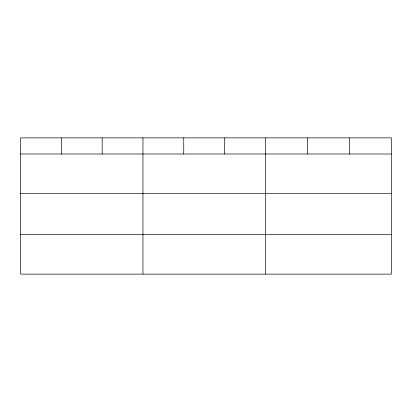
<?xml version="1.0" encoding="UTF-8"?>
<svg xmlns="http://www.w3.org/2000/svg" width="412" height="412" viewBox="0 0 412 412"><rect width="100%" height="100%" fill="white"/><g stroke="black" fill="none" stroke-linecap="round" stroke-linejoin="round"><path stroke-width="0.62" d="M391.4 193.65L391.4 137.865L20.6 137.865L20.6 274.135L391.4 274.135L391.4 193.65L20.6 193.65M20.6 154.006L391.4 154.006M20.6 234.495L391.4 234.495M349.376 137.865L349.376 154.006M307.352 137.865L307.352 154.006M265.328 137.865L265.328 274.135M224.54 137.865L224.54 154.006M183.752 137.865L183.752 154.006M142.964 137.865L142.964 274.135M102.176 137.865L102.176 154.006M61.388 137.865L61.388 154.006"/></g></svg>
